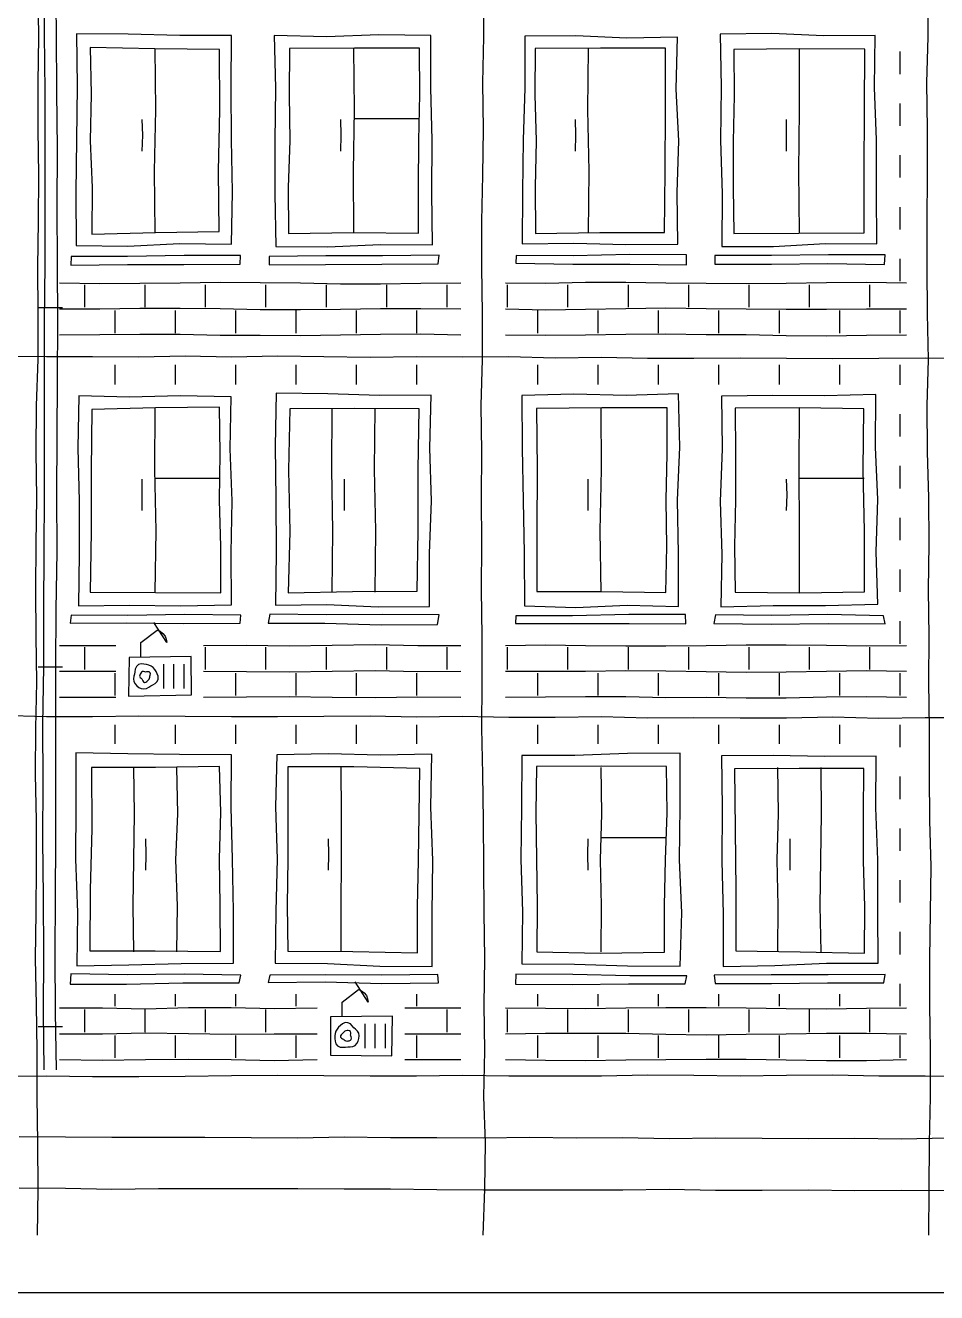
# Model space of a CAD drawing. Header units: millimetres. Extents: x 0 to 320, y 0 to 165.
# Drawn here: x 86.2 to 149.5, y 0 to 88.1 of the extents above; entities that cross this region are included whole.
import ezdxf

# ---------------------------------------------------------------- set-up
doc = ezdxf.new("R2010")
doc.units = ezdxf.units.MM
for name, color, linetype, true_color in [('01_KARKAS', 1, 'Continuous', 0xd62728), ('02_PROYOMY', 5, 'Continuous', 0x1f5fd6), ('04_KLADKA', 32, 'Continuous', 0x8c5a2b), ('05_KONDICIONERY', 6, 'Continuous', 0xc512c5), ('06_VODOSTOK', 4, 'Continuous', 0x0f9aa0), ('07_TSEKOL', 30, 'Continuous', 0xe68a00)]:
    doc.layers.add(name, color=color, linetype=linetype, true_color=true_color)

msp = doc.modelspace()

# ---------------------------------------------------------------- linework, layer by layer
at = {"layer": '01_KARKAS'}
for points in [[(87, 4), (87.046, 7.204), (87.027, 10.408), (86.983, 13.612), (86.989, 16.816), (86.933, 20.02), (86.878, 23.224), (86.912, 26.429), (86.94, 29.633), (86.949, 32.837), (86.882, 36.041), (86.903, 39.245), (86.957, 42.449), (86.925, 45.653), (86.888, 48.857), (86.922, 52.061), (86.972, 55.265), (86.92, 58.469), (86.938, 61.673), (87.064, 64.878), (87.062, 68.082), (87.037, 71.286), (87.084, 74.49), (87.112, 77.694), (87.057, 80.898), (87.054, 84.102), (87.104, 87.306), (87.052, 90.51)], [(118, 4), (118.114, 7.204), (118.156, 10.408), (118.047, 13.612), (118.13, 16.816), (118.075, 20.02), (118.112, 23.224), (118.064, 26.429), (118.038, 29.633), (118.015, 32.837), (117.979, 36.041), (117.91, 39.245), (117.932, 42.449), (117.934, 45.653), (117.878, 48.857), (117.91, 52.061), (117.877, 55.265), (117.902, 58.469), (117.869, 61.673), (117.947, 64.878), (117.947, 68.082), (117.9, 71.286), (117.91, 74.49), (117.969, 77.694), (118.024, 80.898), (117.979, 84.102), (118.056, 87.306), (118.044, 90.51)], [(149, 4), (149.026, 7.204), (149.04, 10.408), (149.117, 13.612), (149.121, 16.816), (149.061, 20.02), (149.071, 23.224), (149.103, 26.429), (149.154, 29.633), (149.068, 32.837), (149.053, 36.041), (149.051, 39.245), (148.998, 42.449), (149.018, 45.653), (148.978, 48.857), (149.022, 52.061), (148.998, 55.265), (148.901, 58.469), (148.882, 61.673), (148.967, 64.878), (148.897, 68.082), (148.882, 71.286), (148.885, 74.49), (148.909, 77.694), (148.915, 80.898), (148.857, 84.102), (148.955, 87.306), (148.973, 90.51)], [(84.412, 65.1), (87.629, 65.081), (90.845, 65.076), (94.062, 65.067), (97.278, 65.133), (100.495, 65.057), (103.711, 65.137), (106.928, 65.08), (110.144, 65.047), (113.361, 65.096), (116.577, 65.065), (119.794, 65.09), (123.01, 64.998), (126.227, 65.05), (129.443, 64.965), (132.66, 64.973), (135.876, 64.989), (139.093, 64.967), (142.309, 64.954), (145.526, 64.976), (148.742, 64.986), (151.959, 64.94)], [(84.412, 40.141), (87.629, 40.061), (90.845, 40.062), (94.062, 40.099), (97.278, 40.074), (100.495, 40.051), (103.711, 40.048), (106.928, 40.071), (110.144, 40.106), (113.361, 40.028), (116.577, 40.091), (119.794, 40.001), (123.01, 40.011), (126.227, 40.049), (129.443, 39.965), (132.66, 39.99), (135.876, 39.961), (139.093, 39.959), (142.309, 40.023), (145.526, 39.932), (148.742, 39.985), (151.959, 39.997)], [(84.412, 15.041), (87.629, 15.07), (90.845, 15.019), (94.062, 15.02), (97.278, 15.051), (100.495, 15.088), (103.711, 15.115), (106.928, 15.091), (110.144, 15.066), (113.361, 15.08), (116.577, 15.127), (119.794, 15.067), (123.01, 15.081), (126.227, 15.064), (129.443, 15.148), (132.66, 15.128), (135.876, 15.069), (139.093, 15.124), (142.309, 15.139), (145.526, 15.068), (148.742, 15.066), (151.959, 15.056)], [(83.2, 0), (86.4, 0), (89.6, 0), (92.8, 0), (96, 0), (99.2, 0), (102.4, 0), (105.6, 0), (108.8, 0), (112, 0), (115.2, 0), (118.4, 0), (121.6, 0), (124.8, 0), (128, 0), (131.2, 0), (134.4, 0), (137.6, 0), (140.8, 0), (144, 0), (147.2, 0), (150.4, 0)]]:
    msp.add_lwpolyline(points, dxfattribs=at)
at = {"layer": '02_PROYOMY'}
for points in [[(89.719, 87.528), (89.766, 83.849), (89.725, 80.17), (89.678, 76.491), (89.7, 72.813)], [(100.492, 87.396), (96.9, 87.399), (93.31, 87.496), (89.719, 87.528)], [(100.495, 72.902), (100.574, 76.526), (100.502, 80.149), (100.483, 83.773), (100.492, 87.396)], [(114.371, 87.397), (110.741, 87.46), (107.11, 87.304), (103.48, 87.402)], [(103.48, 87.402), (103.566, 83.733), (103.516, 80.063), (103.507, 76.394), (103.58, 72.725)], [(114.473, 72.854), (114.422, 76.49), (114.461, 80.126), (114.354, 83.761), (114.371, 87.397)], [(120.898, 87.363), (120.912, 83.752), (120.781, 80.143), (120.738, 76.533), (120.706, 72.923)], [(131.527, 87.277), (127.983, 87.211), (124.442, 87.387), (120.898, 87.363)], [(131.541, 72.904), (131.505, 76.497), (131.615, 80.091), (131.431, 83.684), (131.527, 87.277)], [(145.272, 87.402), (141.677, 87.392), (138.083, 87.539), (134.488, 87.501)], [(134.488, 87.501), (134.544, 83.808), (134.515, 80.115), (134.63, 76.423), (134.611, 72.73)], [(145.38, 72.916), (145.353, 76.538), (145.347, 80.159), (145.229, 83.78), (145.272, 87.402)], [(99.665, 86.44), (95.165, 86.484), (90.665, 86.561)], [(90.665, 86.561), (90.753, 83.321), (90.678, 80.08), (90.803, 76.841), (90.778, 73.6)], [(95.2, 73.7), (95.149, 77.967), (95.241, 82.233), (95.2, 86.5)], [(99.646, 73.778), (99.589, 77.999), (99.694, 82.219), (99.665, 86.44)], [(104.531, 86.495), (104.522, 83.283), (104.549, 80.07), (104.434, 76.859), (104.454, 73.647)], [(113.566, 86.513), (109.048, 86.528), (104.531, 86.495)], [(109, 73.7), (108.994, 77.967), (109.049, 82.233), (109, 86.5)], [(113.512, 73.672), (113.495, 76.883), (113.532, 80.093), (113.594, 83.303), (113.566, 86.513)], [(121.629, 86.506), (121.607, 83.29), (121.7, 80.074), (121.609, 76.858), (121.648, 73.642)], [(130.686, 86.512), (126.157, 86.523), (121.629, 86.506)], [(125.336, 73.7), (125.379, 77.967), (125.282, 82.233), (125.336, 86.5)], [(130.609, 73.713), (130.659, 77.979), (130.685, 82.245), (130.686, 86.512)], [(135.432, 86.435), (135.453, 83.234), (135.399, 80.032), (135.382, 76.831), (135.429, 73.63)], [(144.546, 86.465), (139.989, 86.467), (135.432, 86.435)], [(140, 73.7), (139.96, 77.967), (140.012, 82.233), (140, 86.5)], [(144.493, 73.676), (144.506, 77.939), (144.519, 82.202), (144.546, 86.465)], [(94.3, 79.37), (94.334, 80.465), (94.3, 81.56)], [(108.1, 79.37), (108.122, 80.465), (108.1, 81.56)], [(109, 81.636), (113.5, 81.636)], [(124.436, 79.37), (124.456, 80.465), (124.436, 81.56)], [(139.1, 79.37), (139.102, 80.465), (139.1, 81.56)], [(90.778, 73.6), (95.212, 73.703), (99.646, 73.778)], [(104.454, 73.647), (108.983, 73.713), (113.512, 73.672)], [(121.648, 73.642), (126.128, 73.709), (130.609, 73.713)], [(135.429, 73.63), (139.961, 73.658), (144.493, 73.676)], [(89.7, 72.813), (93.299, 72.756), (96.896, 72.953), (100.495, 72.902)], [(103.58, 72.725), (107.212, 72.711), (110.841, 72.871), (114.473, 72.854)], [(120.706, 72.923), (124.318, 72.972), (127.929, 72.872), (131.541, 72.904)], [(134.611, 72.73), (138.201, 72.74), (141.789, 72.932), (145.38, 72.916)], [(89.349, 72.033), (89.338, 71.438)], [(89.338, 71.438), (93.259, 71.48), (97.181, 71.48), (101.102, 71.515)], [(101.136, 72.113), (97.207, 72.1), (93.278, 72.04), (89.349, 72.033)], [(101.102, 71.515), (101.136, 72.113)], [(114.954, 72.133), (111.009, 72.075), (107.063, 72.08), (103.117, 72.032)], [(103.117, 72.032), (103.125, 71.468)], [(103.125, 71.468), (107.042, 71.484), (110.959, 71.508), (114.876, 71.534)], [(114.876, 71.534), (114.954, 72.133)], [(120.307, 72.097), (120.28, 71.569)], [(120.28, 71.569), (124.238, 71.505), (128.195, 71.495), (132.153, 71.45)], [(132.144, 72.164), (128.198, 72.186), (124.253, 72.089), (120.307, 72.097)], [(132.153, 71.45), (132.144, 72.164)], [(145.962, 72.161), (142.009, 72.155), (138.057, 72.117), (134.104, 72.108)], [(134.104, 72.108), (134.116, 71.516)], [(134.116, 71.516), (138.048, 71.5), (141.979, 71.542), (145.911, 71.493)], [(145.911, 71.493), (145.962, 72.161)], [(89.875, 62.361), (89.812, 58.708), (89.916, 55.055), (89.898, 51.402), (89.861, 47.749)], [(100.471, 62.271), (96.939, 62.363), (93.407, 62.263), (89.875, 62.361)], [(100.497, 47.82), (100.484, 51.433), (100.559, 55.046), (100.399, 58.658), (100.471, 62.271)], [(103.597, 62.528), (103.539, 58.846), (103.588, 55.164), (103.607, 51.482), (103.55, 47.8)], [(114.38, 62.388), (110.785, 62.374), (107.191, 62.483), (103.597, 62.528)], [(114.271, 47.709), (114.269, 51.379), (114.415, 55.048), (114.297, 58.719), (114.38, 62.388)], [(131.576, 62.491), (127.949, 62.378), (124.32, 62.464), (120.692, 62.386)], [(120.692, 62.386), (120.707, 58.724), (120.795, 55.063), (120.866, 51.402), (120.881, 47.74)], [(131.584, 47.704), (131.582, 51.401), (131.519, 55.097), (131.674, 58.794), (131.576, 62.491)], [(134.583, 62.32), (134.618, 58.659), (134.488, 54.998), (134.597, 51.337), (134.542, 47.676)], [(145.308, 62.437), (141.733, 62.355), (138.158, 62.367), (134.583, 62.32)], [(145.448, 47.86), (145.323, 51.503), (145.454, 55.149), (145.28, 58.792), (145.308, 62.437)], [(90.797, 61.403), (90.744, 57.168), (90.75, 52.933), (90.668, 48.698)], [(99.656, 61.555), (95.225, 61.527), (90.797, 61.403)], [(95.2, 48.7), (95.268, 52.967), (95.162, 57.233), (95.2, 61.5)], [(99.76, 48.656), (99.761, 51.881), (99.661, 55.105), (99.723, 58.331), (99.656, 61.555)], [(104.559, 61.437), (104.474, 57.176), (104.548, 52.913), (104.432, 48.652)], [(113.562, 61.445), (109.06, 61.461), (104.559, 61.437)], [(107.5, 48.7), (107.553, 52.967), (107.471, 57.233), (107.5, 61.5)], [(110.5, 48.7), (110.539, 52.967), (110.453, 57.233), (110.5, 61.5)], [(113.407, 48.763), (113.485, 52.99), (113.482, 57.218), (113.562, 61.445)], [(130.792, 61.518), (126.254, 61.516), (121.716, 61.481)], [(121.716, 61.481), (121.769, 57.234), (121.725, 52.986), (121.743, 48.739)], [(126.2, 48.7), (126.14, 52.967), (126.238, 57.233), (126.2, 61.5)], [(130.711, 48.678), (130.769, 51.888), (130.733, 55.098), (130.806, 58.308), (130.792, 61.518)], [(135.538, 61.504), (135.555, 58.303), (135.546, 55.102), (135.489, 51.901), (135.537, 48.7)], [(144.466, 61.451), (140.002, 61.523), (135.538, 61.504)], [(140, 48.7), (139.999, 52.967), (139.976, 57.233), (140, 61.5)], [(144.515, 48.714), (144.534, 52.959), (144.436, 57.205), (144.466, 61.451)], [(94.3, 54.37), (94.292, 55.465), (94.3, 56.56)], [(95.2, 56.636), (99.7, 56.636)], [(108.35, 54.37), (108.367, 55.465), (108.35, 56.56)], [(125.3, 54.37), (125.3, 55.465), (125.3, 56.56)], [(139.1, 54.37), (139.136, 55.465), (139.1, 56.56)], [(140, 56.636), (144.5, 56.636)], [(90.668, 48.698), (95.214, 48.667), (99.76, 48.656)], [(104.432, 48.652), (108.919, 48.738), (113.407, 48.763)], [(121.743, 48.739), (126.227, 48.751), (130.711, 48.678)], [(135.537, 48.7), (140.026, 48.649), (144.515, 48.714)], [(89.861, 47.749), (93.406, 47.791), (96.952, 47.748), (100.497, 47.82)], [(103.55, 47.8), (107.124, 47.844), (110.697, 47.672), (114.271, 47.709)], [(120.881, 47.74), (124.448, 47.64), (128.016, 47.805), (131.584, 47.704)], [(134.542, 47.676), (138.177, 47.767), (141.813, 47.774), (145.448, 47.86)], [(89.354, 47.11), (89.272, 46.54)], [(101.158, 47.092), (97.223, 47.149), (93.289, 47.083), (89.354, 47.11)], [(101.111, 46.551), (101.158, 47.092)], [(103.161, 47.162), (103.056, 46.546)], [(114.939, 47.125), (111.013, 47.149), (107.087, 47.114), (103.161, 47.162)], [(114.837, 46.452), (114.939, 47.125)], [(120.282, 47.065), (120.26, 46.534)], [(132.075, 47.152), (128.144, 47.14), (124.213, 47.047), (120.282, 47.065)], [(132.108, 46.502), (132.075, 47.152)], [(134.152, 47.123), (134.052, 46.519)], [(145.834, 47.067), (141.94, 47.138), (138.046, 47.07), (134.152, 47.123)], [(145.967, 46.507), (145.834, 47.067)], [(89.272, 46.54), (93.218, 46.579), (97.164, 46.515), (101.111, 46.551)], [(103.056, 46.546), (106.984, 46.545), (110.91, 46.436), (114.837, 46.452)], [(120.26, 46.534), (124.209, 46.532), (128.158, 46.521), (132.108, 46.502)], [(134.052, 46.519), (138.024, 46.477), (141.995, 46.52), (145.967, 46.507)], [(89.679, 37.522), (89.674, 33.825), (89.651, 30.127), (89.794, 26.43), (89.734, 22.733)], [(100.503, 37.382), (96.895, 37.421), (93.287, 37.47), (89.679, 37.522)], [(100.65, 22.906), (100.647, 26.526), (100.578, 30.144), (100.484, 33.762), (100.503, 37.382)], [(103.653, 37.387), (103.55, 33.768), (103.679, 30.148), (103.576, 26.53), (103.549, 22.911)], [(114.422, 37.434), (110.833, 37.367), (107.242, 37.454), (103.653, 37.387)], [(114.462, 22.677), (114.446, 26.366), (114.508, 30.055), (114.371, 33.744), (114.422, 37.434)], [(120.699, 37.35), (120.678, 33.728), (120.628, 30.106), (120.746, 26.484), (120.682, 22.863)], [(131.702, 37.503), (128.034, 37.494), (124.367, 37.346), (120.699, 37.35)], [(131.714, 22.697), (131.811, 26.399), (131.66, 30.1), (131.702, 33.802), (131.702, 37.503)], [(145.334, 37.295), (141.747, 37.279), (138.161, 37.353), (134.574, 37.318)], [(134.574, 37.318), (134.629, 33.657), (134.601, 29.994), (134.694, 26.333), (134.7, 22.671)], [(145.483, 22.909), (145.456, 26.506), (145.454, 30.102), (145.32, 33.698), (145.334, 37.295)], [(90.773, 36.5), (90.782, 32.253), (90.682, 28.007), (90.66, 23.76)], [(99.667, 36.59), (95.221, 36.507), (90.773, 36.5)], [(93.7, 23.7), (93.655, 26.9), (93.71, 30.1), (93.749, 33.3), (93.7, 36.5)], [(96.7, 23.7), (96.749, 26.9), (96.629, 30.1), (96.773, 33.3), (96.7, 36.5)], [(99.732, 23.724), (99.712, 26.94), (99.664, 30.157), (99.754, 33.374), (99.667, 36.59)], [(104.425, 36.568), (104.421, 33.36), (104.424, 30.152), (104.366, 26.945), (104.418, 23.737)], [(113.596, 36.45), (109.011, 36.56), (104.425, 36.568)], [(108.136, 23.7), (108.122, 26.9), (108.161, 30.1), (108.15, 33.3), (108.136, 36.5)], [(113.445, 23.623), (113.426, 26.83), (113.507, 30.036), (113.562, 33.243), (113.596, 36.45)], [(121.704, 36.573), (121.67, 33.352), (121.711, 30.131), (121.749, 26.91), (121.731, 23.69)], [(130.757, 36.572), (126.23, 36.594), (121.704, 36.573)], [(126.2, 23.7), (126.237, 26.9), (126.171, 30.1), (126.256, 33.3), (126.2, 36.5)], [(130.604, 23.671), (130.605, 26.896), (130.676, 30.121), (130.788, 33.346), (130.757, 36.572)], [(144.474, 36.453), (139.977, 36.447), (135.481, 36.424)], [(135.481, 36.424), (135.525, 32.203), (135.568, 27.981), (135.586, 23.76)], [(138.5, 23.7), (138.514, 26.9), (138.449, 30.1), (138.539, 33.3), (138.5, 36.5)], [(141.5, 23.7), (141.446, 26.9), (141.494, 30.1), (141.541, 33.3), (141.5, 36.5)], [(144.514, 23.601), (144.556, 26.814), (144.462, 30.027), (144.459, 33.24), (144.474, 36.453)], [(94.55, 29.37), (94.565, 30.465), (94.55, 31.56)], [(107.236, 29.37), (107.261, 30.465), (107.236, 31.56)], [(125.3, 29.37), (125.279, 30.465), (125.3, 31.56)], [(126.2, 31.636), (130.7, 31.636)], [(139.35, 29.37), (139.349, 30.465), (139.35, 31.56)], [(90.66, 23.76), (95.196, 23.768), (99.732, 23.724)], [(103.549, 22.911), (107.187, 22.877), (110.823, 22.694), (114.462, 22.677)], [(104.418, 23.737), (108.932, 23.71), (113.445, 23.623)], [(121.731, 23.69), (126.167, 23.614), (130.604, 23.671)], [(134.7, 22.671), (138.295, 22.743), (141.887, 22.898), (145.483, 22.909)], [(135.586, 23.76), (140.051, 23.706), (144.514, 23.601)], [(89.327, 22.157), (89.271, 21.442)], [(101.161, 22.084), (97.217, 22.148), (93.272, 22.105), (89.327, 22.157)], [(89.734, 22.733), (93.373, 22.785), (97.01, 22.892), (100.65, 22.906)], [(101.041, 21.533), (101.161, 22.084)], [(103.159, 22.071), (103.052, 21.554)], [(114.855, 22.111), (110.956, 22.084), (107.057, 22.096), (103.159, 22.071)], [(114.907, 21.542), (114.855, 22.111)], [(120.268, 22.132), (120.255, 21.454)], [(132.166, 22.037), (128.2, 22.027), (124.234, 22.119), (120.268, 22.132)], [(120.682, 22.863), (124.36, 22.833), (128.036, 22.717), (131.714, 22.697)], [(132.044, 21.469), (132.166, 22.037)], [(145.959, 22.128), (141.995, 22.108), (138.03, 22.092), (134.066, 22.068)], [(134.066, 22.068), (134.146, 21.503)], [(145.858, 21.551), (145.959, 22.128)], [(89.271, 21.442), (93.194, 21.452), (97.117, 21.541), (101.041, 21.533)], [(103.052, 21.554), (107.004, 21.602), (110.955, 21.495), (114.907, 21.542)], [(120.255, 21.454), (124.184, 21.423), (128.114, 21.479), (132.044, 21.469)], [(134.146, 21.503), (138.05, 21.502), (141.954, 21.55), (145.858, 21.551)]]:
    msp.add_lwpolyline(points, dxfattribs=at)
at = {"layer": '04_KLADKA'}
for points in [[(147, 84.72), (147, 86.28)], [(147, 81.12), (147, 82.68)], [(147, 77.52), (147, 79.08)], [(147, 73.92), (147, 75.48)], [(147, 70.32), (147, 71.88)], [(88.55, 70.2), (91.34, 70.151), (94.13, 70.174), (96.92, 70.214), (99.71, 70.255), (102.5, 70.223), (105.29, 70.215), (108.08, 70.144), (110.87, 70.149), (113.66, 70.174), (116.45, 70.2)], [(90.3, 68.52), (90.3, 70.08)], [(94.5, 68.52), (94.5, 70.08)], [(98.7, 68.52), (98.7, 70.08)], [(102.9, 68.52), (102.9, 70.08)], [(107.1, 68.52), (107.1, 70.08)], [(111.3, 68.52), (111.3, 70.08)], [(115.5, 68.52), (115.5, 70.08)], [(119.55, 70.2), (122.34, 70.186), (125.13, 70.245), (127.92, 70.263), (130.71, 70.204), (133.5, 70.187), (136.29, 70.15), (139.08, 70.176), (141.87, 70.221), (144.66, 70.255), (147.45, 70.2)], [(119.7, 68.52), (119.7, 70.08)], [(123.9, 68.52), (123.9, 70.08)], [(128.1, 68.52), (128.1, 70.08)], [(132.3, 68.52), (132.3, 70.08)], [(136.5, 68.52), (136.5, 70.08)], [(140.7, 68.52), (140.7, 70.08)], [(144.9, 68.52), (144.9, 70.08)], [(88.55, 68.4), (91.34, 68.399), (94.13, 68.442), (96.92, 68.441), (99.71, 68.432), (102.5, 68.36), (105.29, 68.356), (108.08, 68.382), (110.87, 68.42), (113.66, 68.419), (116.45, 68.4)], [(92.4, 66.72), (92.4, 68.28)], [(96.6, 66.72), (96.6, 68.28)], [(100.8, 66.72), (100.8, 68.28)], [(105, 66.72), (105, 68.28)], [(109.2, 66.72), (109.2, 68.28)], [(113.4, 66.72), (113.4, 68.28)], [(119.55, 68.4), (122.34, 68.342), (125.13, 68.382), (127.92, 68.431), (130.71, 68.46), (133.5, 68.432), (136.29, 68.392), (139.08, 68.369), (141.87, 68.387), (144.66, 68.391), (147.45, 68.4)], [(121.8, 66.72), (121.8, 68.28)], [(126, 66.72), (126, 68.28)], [(130.2, 66.72), (130.2, 68.28)], [(134.4, 66.72), (134.4, 68.28)], [(138.6, 66.72), (138.6, 68.28)], [(142.8, 66.72), (142.8, 68.28)], [(147, 66.72), (147, 68.28)], [(88.55, 66.6), (91.34, 66.609), (94.13, 66.635), (96.92, 66.639), (99.71, 66.56), (102.5, 66.562), (105.29, 66.555), (108.08, 66.596), (110.87, 66.642), (113.66, 66.653), (116.45, 66.6)], [(119.55, 66.6), (122.34, 66.563), (125.13, 66.597), (127.92, 66.64), (130.71, 66.654), (133.5, 66.625), (136.29, 66.609), (139.08, 66.546), (141.87, 66.534), (144.66, 66.576), (147.45, 66.6)], [(92.4, 63.15), (92.4, 64.5)], [(96.6, 63.15), (96.6, 64.5)], [(100.8, 63.15), (100.8, 64.5)], [(105, 63.15), (105, 64.5)], [(109.2, 63.15), (109.2, 64.5)], [(113.4, 63.15), (113.4, 64.5)], [(121.8, 63.15), (121.8, 64.5)], [(126, 63.15), (126, 64.5)], [(130.2, 63.15), (130.2, 64.5)], [(134.4, 63.15), (134.4, 64.5)], [(138.6, 63.15), (138.6, 64.5)], [(142.8, 63.15), (142.8, 64.5)], [(147, 63.12), (147, 64.5)], [(147, 59.52), (147, 61.08)], [(147, 55.92), (147, 57.48)], [(147, 52.32), (147, 53.88)], [(147, 48.72), (147, 50.28)], [(147, 45.12), (147, 46.68)], [(88.55, 45), (92.45, 45)], [(98.55, 45), (101.533, 45.021), (104.517, 44.977), (107.5, 45.018), (110.483, 45.055), (113.467, 45.004), (116.45, 45)], [(119.55, 45), (122.34, 45.05), (125.13, 44.986), (127.92, 44.979), (130.71, 44.962), (133.5, 44.992), (136.29, 45.047), (139.08, 45.033), (141.87, 45.025), (144.66, 44.969), (147.45, 45)], [(90.3, 43.32), (90.3, 44.88)], [(98.7, 43.32), (98.7, 44.88)], [(102.9, 43.32), (102.9, 44.88)], [(107.1, 43.32), (107.1, 44.88)], [(111.3, 43.32), (111.3, 44.88)], [(115.5, 43.32), (115.5, 44.88)], [(119.7, 43.32), (119.7, 44.88)], [(123.9, 43.32), (123.9, 44.88)], [(128.1, 43.32), (128.1, 44.88)], [(132.3, 43.32), (132.3, 44.88)], [(136.5, 43.32), (136.5, 44.88)], [(140.7, 43.32), (140.7, 44.88)], [(144.9, 43.32), (144.9, 44.88)], [(88.55, 43.2), (92.45, 43.2)], [(98.55, 43.2), (101.533, 43.191), (104.517, 43.157), (107.5, 43.213), (110.483, 43.266), (113.467, 43.189), (116.45, 43.2)], [(119.55, 43.2), (122.34, 43.209), (125.13, 43.215), (127.92, 43.259), (130.71, 43.235), (133.5, 43.177), (136.29, 43.151), (139.08, 43.154), (141.87, 43.204), (144.66, 43.262), (147.45, 43.2)], [(92.4, 41.52), (92.4, 43.08)], [(100.8, 41.52), (100.8, 43.08)], [(105, 41.52), (105, 43.08)], [(109.2, 41.52), (109.2, 43.08)], [(113.4, 41.52), (113.4, 43.08)], [(121.8, 41.52), (121.8, 43.08)], [(126, 41.52), (126, 43.08)], [(130.2, 41.52), (130.2, 43.08)], [(134.4, 41.52), (134.4, 43.08)], [(138.6, 41.52), (138.6, 43.08)], [(142.8, 41.52), (142.8, 43.08)], [(147, 41.52), (147, 43.08)], [(98.55, 41.4), (101.533, 41.42), (104.517, 41.439), (107.5, 41.395), (110.483, 41.38), (113.467, 41.421), (116.45, 41.4)], [(119.55, 41.4), (122.34, 41.418), (125.13, 41.437), (127.92, 41.457), (130.71, 41.384), (133.5, 41.39), (136.29, 41.36), (139.08, 41.362), (141.87, 41.428), (144.66, 41.443), (147.45, 41.4)], [(88.55, 41.4), (92.45, 41.4)], [(92.4, 38.15), (92.4, 39.48)], [(96.6, 38.15), (96.6, 39.48)], [(100.8, 38.15), (100.8, 39.48)], [(105, 38.15), (105, 39.48)], [(109.2, 38.15), (109.2, 39.48)], [(113.4, 38.15), (113.4, 39.48)], [(121.8, 38.15), (121.8, 39.48)], [(126, 38.15), (126, 39.48)], [(130.2, 38.15), (130.2, 39.48)], [(134.4, 38.15), (134.4, 39.48)], [(138.6, 38.15), (138.6, 39.48)], [(142.8, 38.15), (142.8, 39.48)], [(147, 37.92), (147, 39.48)], [(147, 34.32), (147, 35.88)], [(147, 30.72), (147, 32.28)], [(147, 27.12), (147, 28.68)], [(147, 23.52), (147, 25.08)], [(147, 19.92), (147, 21.48)], [(92.4, 19.92), (92.4, 20.75)], [(96.6, 19.92), (96.6, 20.75)], [(100.8, 19.92), (100.8, 20.75)], [(105, 19.92), (105, 20.75)], [(113.4, 19.92), (113.4, 20.75)], [(121.8, 19.92), (121.8, 20.75)], [(126, 19.92), (126, 20.75)], [(130.2, 19.92), (130.2, 20.75)], [(134.4, 19.92), (134.4, 20.75)], [(138.6, 19.92), (138.6, 20.75)], [(142.8, 19.92), (142.8, 20.75)], [(88.55, 19.8), (91.533, 19.801), (94.517, 19.743), (97.5, 19.817), (100.483, 19.825), (103.467, 19.766), (106.45, 19.8)], [(90.3, 18.12), (90.3, 19.68)], [(94.5, 18.12), (94.5, 19.68)], [(98.7, 18.12), (98.7, 19.68)], [(102.9, 18.12), (102.9, 19.68)], [(112.55, 19.8), (116.45, 19.8)], [(115.5, 18.12), (115.5, 19.68)], [(119.55, 19.8), (122.34, 19.775), (125.13, 19.745), (127.92, 19.797), (130.71, 19.836), (133.5, 19.824), (136.29, 19.8), (139.08, 19.755), (141.87, 19.737), (144.66, 19.768), (147.45, 19.8)], [(119.7, 18.12), (119.7, 19.68)], [(123.9, 18.12), (123.9, 19.68)], [(128.1, 18.12), (128.1, 19.68)], [(132.3, 18.12), (132.3, 19.68)], [(136.5, 18.12), (136.5, 19.68)], [(140.7, 18.12), (140.7, 19.68)], [(144.9, 18.12), (144.9, 19.68)], [(88.55, 18), (91.533, 18.004), (94.517, 18.066), (97.5, 18.008), (100.483, 17.964), (103.467, 17.988), (106.45, 18)], [(92.4, 16.32), (92.4, 17.88)], [(96.6, 16.32), (96.6, 17.88)], [(100.8, 16.32), (100.8, 17.88)], [(105, 16.32), (105, 17.88)], [(112.55, 18), (116.45, 18)], [(113.4, 16.32), (113.4, 17.88)], [(119.55, 18), (122.34, 18.049), (125.13, 18.034), (127.92, 18.044), (130.71, 17.962), (133.5, 17.936), (136.29, 17.968), (139.08, 17.99), (141.87, 18.032), (144.66, 18.038), (147.45, 18)], [(121.8, 16.32), (121.8, 17.88)], [(126, 16.32), (126, 17.88)], [(130.2, 16.32), (130.2, 17.88)], [(134.4, 16.32), (134.4, 17.88)], [(138.6, 16.32), (138.6, 17.88)], [(142.8, 16.32), (142.8, 17.88)], [(147, 16.32), (147, 17.88)], [(88.55, 16.2), (91.533, 16.154), (94.517, 16.201), (97.5, 16.238), (100.483, 16.214), (103.467, 16.136), (106.45, 16.2)], [(112.55, 16.2), (116.45, 16.2)], [(119.55, 16.2), (122.34, 16.173), (125.13, 16.135), (127.92, 16.188), (130.71, 16.202), (133.5, 16.233), (136.29, 16.236), (139.08, 16.192), (141.87, 16.151), (144.66, 16.145), (147.45, 16.2)]]:
    msp.add_lwpolyline(points, dxfattribs=at)
at = {"layer": '05_KONDICIONERY'}
for points in [[(94.2, 45.2), (95.333, 46.069)], [(96, 45.2), (95.1, 46.6)], [(95.333, 46.069), (95.55, 45.979)], [(95.55, 45.979), (95.736, 45.836)], [(95.736, 45.836), (95.879, 45.65)], [(94.2, 44.2), (94.2, 45.2)], [(95.879, 45.65), (95.969, 45.433)], [(95.969, 45.433), (96, 45.2)], [(93.381, 44.162), (93.343, 41.477)], [(97.691, 44.219), (93.381, 44.162)], [(97.723, 41.564), (97.691, 44.219)], [(95.8, 42), (95.8, 43.7)], [(96.5, 42), (96.5, 43.7)], [(97.2, 42), (97.2, 43.7)], [(93.343, 41.477), (97.723, 41.564)], [(110, 20.2), (109.1, 21.6)], [(108.2, 20.2), (109.333, 21.069)], [(109.333, 21.069), (109.55, 20.979)], [(109.55, 20.979), (109.736, 20.836)], [(109.736, 20.836), (109.879, 20.65)], [(109.879, 20.65), (109.969, 20.433)], [(109.969, 20.433), (110, 20.2)], [(108.2, 19.2), (108.2, 20.2)], [(111.688, 19.234), (107.386, 19.175)], [(107.386, 19.175), (107.388, 16.5)], [(109.8, 17), (109.8, 18.7)], [(110.5, 17), (110.5, 18.7)], [(111.2, 17), (111.2, 18.7)], [(111.663, 16.47), (111.688, 19.234)], [(107.388, 16.5), (111.663, 16.47)]]:
    msp.add_lwpolyline(points, dxfattribs=at)
for points in [[(95.404, 42.85), (95.342, 43.029), (95.26, 43.188), (95.166, 43.334), (95.05, 43.461), (94.907, 43.556), (94.749, 43.617), (94.585, 43.662), (94.41, 43.703), (94.219, 43.715), (94.032, 43.661), (93.889, 43.528), (93.812, 43.35), (93.777, 43.172), (93.746, 43.01), (93.704, 42.85), (93.68, 42.676), (93.707, 42.497), (93.791, 42.335), (93.913, 42.198), (94.057, 42.084), (94.224, 42), (94.408, 41.972), (94.588, 42.012), (94.744, 42.099), (94.882, 42.189), (95.027, 42.265), (95.187, 42.351), (95.33, 42.48), (95.408, 42.657), (95.404, 42.85)], [(94.832, 42.85), (94.852, 42.925), (94.867, 43.013), (94.848, 43.103), (94.78, 43.161), (94.685, 43.171), (94.598, 43.152), (94.531, 43.141), (94.468, 43.156), (94.393, 43.178), (94.313, 43.175), (94.242, 43.136), (94.189, 43.076), (94.147, 43.007), (94.116, 42.932), (94.112, 42.85), (94.148, 42.775), (94.209, 42.721), (94.265, 42.679), (94.298, 42.626), (94.325, 42.547), (94.376, 42.467), (94.455, 42.425), (94.543, 42.44), (94.616, 42.493), (94.673, 42.551), (94.724, 42.601), (94.772, 42.653), (94.805, 42.714), (94.82, 42.782), (94.832, 42.85)], [(109.383, 17.85), (109.347, 18.03), (109.253, 18.185), (109.131, 18.309), (109.015, 18.422), (108.903, 18.549), (108.77, 18.681), (108.597, 18.77), (108.403, 18.774), (108.225, 18.698), (108.078, 18.581), (107.953, 18.457), (107.841, 18.329), (107.751, 18.183), (107.7, 18.02), (107.683, 17.85), (107.684, 17.677), (107.7, 17.494), (107.756, 17.309), (107.877, 17.158), (108.053, 17.077), (108.245, 17.064), (108.419, 17.079), (108.581, 17.084), (108.75, 17.081), (108.928, 17.109), (109.091, 17.194), (109.216, 17.33), (109.304, 17.492), (109.363, 17.667), (109.383, 17.85)], [(108.793, 17.85), (108.783, 17.91), (108.798, 17.983), (108.805, 18.072), (108.773, 18.154), (108.704, 18.203), (108.62, 18.219), (108.539, 18.218), (108.462, 18.21), (108.39, 18.187), (108.332, 18.141), (108.291, 18.083), (108.252, 18.03), (108.195, 17.986), (108.124, 17.93), (108.073, 17.85), (108.078, 17.76), (108.14, 17.69), (108.222, 17.648), (108.292, 17.618), (108.344, 17.58), (108.397, 17.534), (108.463, 17.502), (108.537, 17.494), (108.613, 17.503), (108.692, 17.518), (108.772, 17.547), (108.834, 17.607), (108.853, 17.693), (108.828, 17.78), (108.793, 17.85)]]:
    msp.add_lwpolyline(points, close=True, dxfattribs=at)
at = {"layer": '06_VODOSTOK'}
for points in [[(87.475, 15.5), (87.426, 19.5), (87.45, 23.5), (87.43, 27.5), (87.378, 31.5), (87.403, 35.5), (87.382, 39.5), (87.441, 43.5), (87.458, 47.5), (87.467, 51.5), (87.493, 55.5), (87.508, 59.5), (87.5, 63.5), (87.499, 67.5), (87.546, 71.5), (87.54, 75.5), (87.549, 79.5), (87.554, 83.5), (87.487, 87.5), (87.513, 91.5)], [(88.325, 15.5), (88.261, 19.5), (88.23, 23.5), (88.273, 27.5), (88.274, 31.5), (88.274, 35.5), (88.291, 39.5), (88.288, 43.5), (88.319, 47.5), (88.377, 51.5), (88.345, 55.5), (88.388, 59.5), (88.412, 63.5), (88.422, 67.5), (88.407, 71.5), (88.384, 75.5), (88.391, 79.5), (88.348, 83.5), (88.329, 87.5), (88.274, 91.5)], [(87.05, 68.5), (88.75, 68.5)], [(87.05, 43.5), (88.75, 43.5)], [(87.05, 18.5), (88.75, 18.5)]]:
    msp.add_lwpolyline(points, dxfattribs=at)
at = {"layer": '07_TSEKOL'}
for points in [[(85.729, 10.868), (88.958, 10.824), (92.188, 10.814), (95.417, 10.818), (98.646, 10.82), (101.875, 10.791), (105.104, 10.767), (108.333, 10.834), (111.562, 10.779), (114.792, 10.783), (118.021, 10.759), (121.25, 10.807), (124.479, 10.775), (127.708, 10.786), (130.938, 10.727), (134.167, 10.766), (137.396, 10.734), (140.625, 10.713), (143.854, 10.743), (147.083, 10.694), (150.312, 10.763)], [(85.729, 7.285), (88.958, 7.254), (92.188, 7.197), (95.417, 7.25), (98.646, 7.25), (101.875, 7.242), (105.104, 7.23), (108.333, 7.216), (111.562, 7.212), (114.792, 7.177), (118.021, 7.138), (121.25, 7.145), (124.479, 7.159), (127.708, 7.155), (130.938, 7.191), (134.167, 7.132), (137.396, 7.133), (140.625, 7.156), (143.854, 7.113), (147.083, 7.117), (150.312, 7.098)]]:
    msp.add_lwpolyline(points, dxfattribs=at)

doc.saveas('drawing.dxf')
